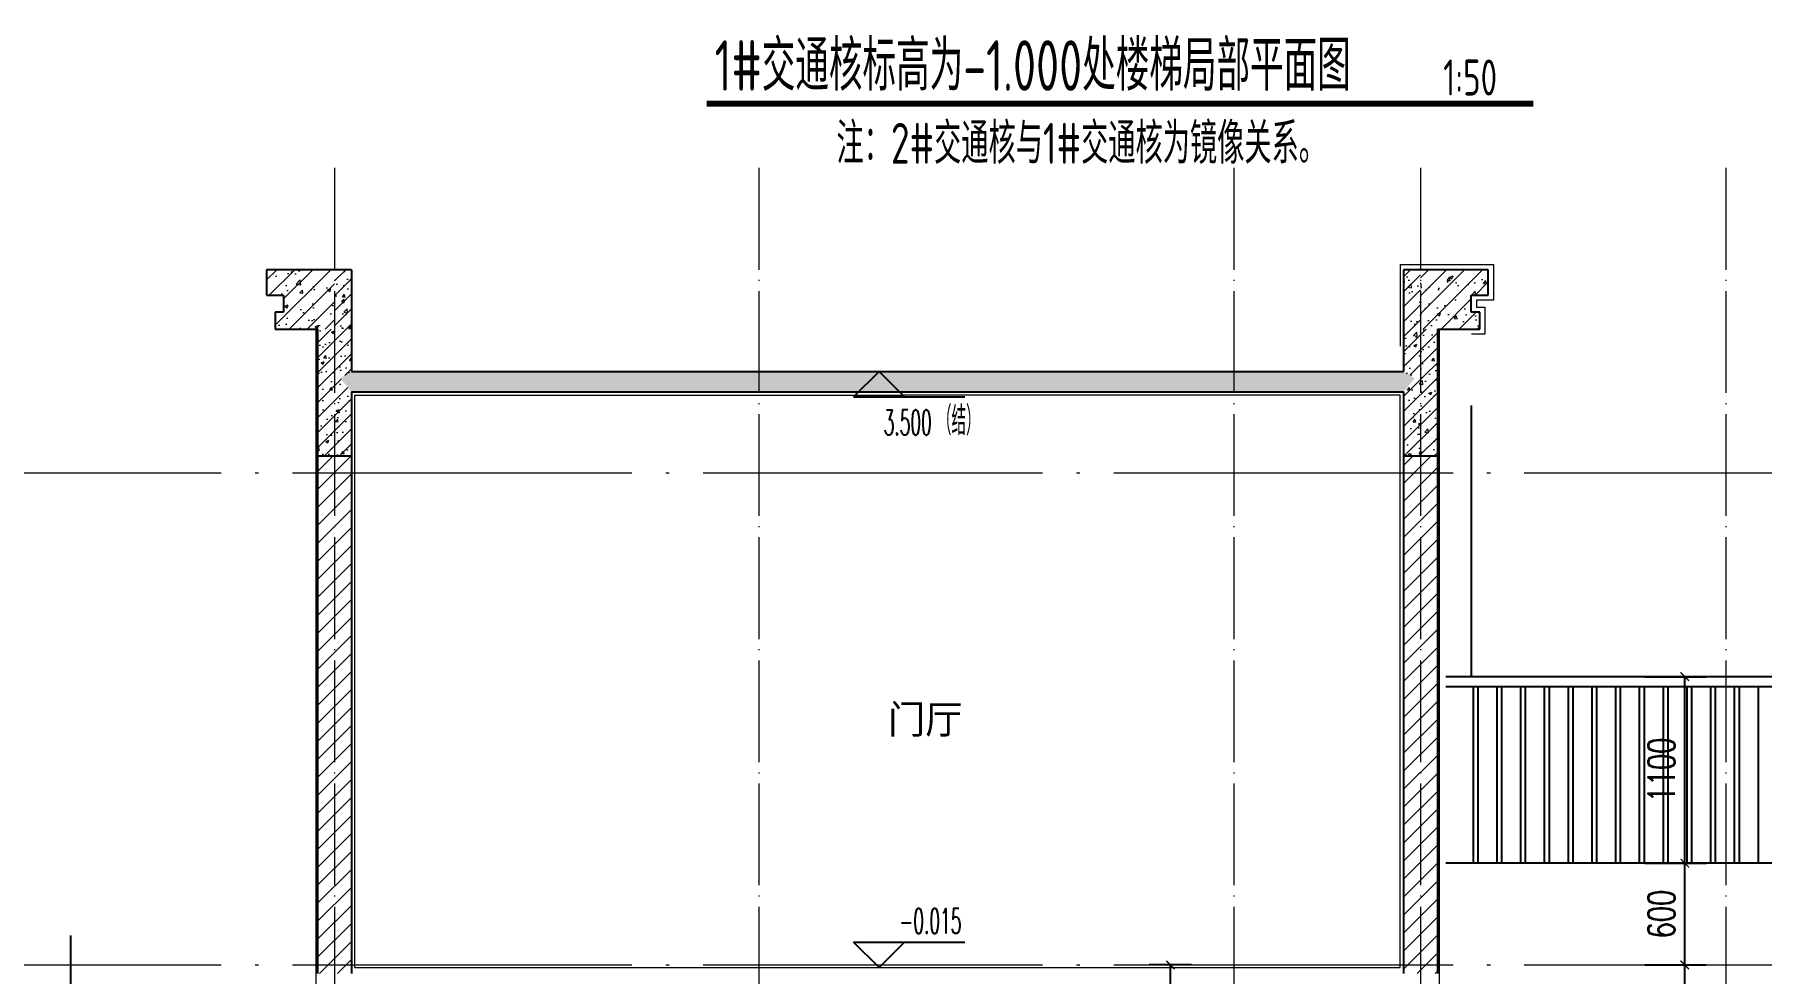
# Model space of a CAD drawing. Extents: x -1307975 to -76406, y -96289 to 379359.
# Drawn here: x -628788 to -618610, y 356718 to 362255 of the extents above; entities that cross this region are included whole.
import ezdxf

# ---------------------------------------------------------------- set-up
doc = ezdxf.new("R2010")
doc.units = 0
doc.header["$LTSCALE"] = 1000
doc.linetypes.add('DOTE', pattern=[2.42, 2, -0.2, 0.02, -0.2])
doc.layers.get('0').update_dxf_attribs({"linetype": 'CONTINUOUS'})
doc.layers.get('DEFPOINTS').update_dxf_attribs({"linetype": 'CONTINUOUS'})
for name, color, linetype in [('DIM_ELEV', 3, 'CONTINUOUS'), ('DIM_SYMB', 3, 'CONTINUOUS'), ('PUB_TEXT', 2, 'CONTINUOUS'), ('Stair-栏杆', 142, 'CONTINUOUS'), ('WALL', 5, 'CONTINUOUS'), ('尺寸标注', 86, 'CONTINUOUS'), ('看线', 251, 'CONTINUOUS')]:
    doc.layers.add(name, color=color, linetype=linetype)
for name, color, linetype, lineweight in [('DOTE', 19, 'DOTE', 9), ('PUB_HATCH', 8, 'CONTINUOUS', 9), ('内粉刷', 37, 'CONTINUOUS', 9)]:
    doc.layers.add(name, color=color, linetype=linetype, lineweight=lineweight)
doc.styles.add('_TCH_DIM', font='SIMPLEX.shx', dxfattribs={"width": 0.7, "bigfont": 'GBCBIG.shx'})
doc.styles.add('_TCH_DIM_T3', font='SIMPLEX', dxfattribs={"width": 0.705882, "bigfont": 'GBCBIG'})
doc.styles.add('TSSD_REIN', font='tssdeng.shx', dxfattribs={"width": 0.7, "height": 300, "bigfont": 'tssdchn.shx'})
doc.dimstyles.new('_TCH_ARCH&&50', dxfattribs={"dimtxt": 157.5, "dimasz": 50, "dimexe": 125, "dimexo": 150, "dimgap": 58.75, "dimtad": 1, "dimdec": 0, "dimzin": 0, "dimdsep": 46, "dimtxsty": '_TCH_DIM_T3', "dimblk": 'ARCHTICK', "dimcen": 0.09, "dimclrt": 7, "dimazin": 0, "dimtfac": 1, "dimtdec": 0, "dimtix": 1, "dimtmove": 2, "dimatfit": 3, "dimldrblk": 'ARCHTICK', "dimfxl": 1, "dimtolj": 1, "dimtzin": 0, "dimarcsym": 0})
pattern_1 = [(45, (-1035007.906, 393130.27), (-53.03303, 53.03303), [])]
pattern_2 = [(45, (-1035007.906, 393076.42), (-53.033009, 53.033009), []), (50, (-1035007.9, 393076.42), (215.178055, -18.82564), [22.5, -247.5]), (355, (-1035007.9, 393076.42), (-41.6254, 225.65764), [18, -198]), (100.4514, (-1034989.97, 393074.85), (173.55281, 206.83186), [19.12206, -210.34263]), (46.1842, (-1035007.9, 393136.42), (320.17231, -49.6557), [33.75, -371.25]), (96.6356, (-1034981.22, 393132.28), (280.3988, 292.23536), [28.68309, -315.5139]), (351.1842, (-1035007.9, 393136.42), (280.39858, 292.23558), [27, -297]), (21, (-1034977.9, 393121.42), (179.072116, -120.78567), [22.5, -247.5]), (326, (-1034977.9, 393121.42), (72.9946, 217.54501), [18, -198]), (71.4514, (-1034962.98, 393111.35), (252.06679, 96.75915), [19.12206, -210.34263]), (37.5, (-1035007.906, 393076.42), (3.647957, 99.868156), [0, -195.6, 0, -201, 0, -198.75]), (7.5, (-1035007.91, 393076.42), (78.92086, 118.323514), [0, -114.6, 0, -191.1, 0, -75.75]), (327.5, (-1035074.806, 393076.42), (160.146731, -6.766462), [0, -75, 0, -234, 0, -310.5]), (317.5, (-1035104.8, 393076.42), (174.95585, 30.031495), [0, -97.5, 0, -155.4, 0, -220.5])]
pattern_3 = [(45, (-1035007.906, 393076.42), (-44.194174, 44.194174), []), (50, (-1035007.9, 393076.42), (179.315046, -15.688034), [18.75, -206.25]), (355, (-1035007.9, 393076.42), (-34.68783, 188.04803), [15, -165]), (100.4514, (-1034992.96, 393075.11), (144.627345, 172.359886), [15.93505, -175.28553]), (46.1842, (-1035007.9, 393126.42), (266.81026, -41.37975), [28.125, -309.375]), (96.6356, (-1034985.67, 393122.97), (233.66568, 243.52947), [23.90257, -262.92825]), (351.1842, (-1035007.9, 393126.42), (233.66549, 243.52965), [22.5, -247.5]), (21, (-1034982.9, 393113.92), (149.226763, -100.654723), [18.75, -206.25]), (326, (-1034982.9, 393113.92), (60.82883, 181.28751), [15, -165]), (71.4514, (-1034970.47, 393105.53), (210.05566, 80.632624), [15.93505, -175.28553]), (37.5, (-1035007.906, 393076.42), (3.039964, 83.223463), [0, -163, 0, -167.5, 0, -165.625]), (7.5, (-1035007.91, 393076.42), (65.767384, 98.602928), [0, -95.5, 0, -159.25, 0, -63.125]), (327.5, (-1035063.656, 393076.42), (133.455609, -5.638718), [0, -62.5, 0, -195, 0, -258.75]), (317.5, (-1035088.66, 393076.42), (145.796542, 25.026246), [0, -81.25, 0, -129.5, 0, -183.75])]

# ---------------------------------------------------------------- blocks, each defined once
blk = doc.blocks.new('_ArchTick')
at = {"color": 0, "linetype": 'ByBlock', "const_width": 0.15}
blk.add_lwpolyline([(-0.5, -0.5), (0.5, 0.5)], dxfattribs=at)
blk = doc.blocks.new('*D833')
at = {"layer": 'DEFPOINTS', "color": 0, "transparency": 16777216}
for p in [(-619448, 358468), (-619062, 358468), (-619448, 357368)]:
    blk.add_point(p, dxfattribs=at)
at = {"layer": '尺寸标注', "color": 0, "lineweight": -2, "transparency": 16777216}
for p, q in [((-619298, 358468), (-618937, 358468)), ((-619062, 357368), (-619062, 358468)), ((-619298, 357368), (-618937, 357368))]:
    blk.add_line(p, q, dxfattribs=at)
at = {"layer": '尺寸标注', "color": 0, "lineweight": -2, "transparency": 16777216, "xscale": 50, "yscale": 50, "zscale": 50}
for p, rotation in [((-619062, 358468), 90), ((-619062, 357368), 270)]:
    blk.add_blockref('_ArchTick', p, dxfattribs=dict(at, rotation=rotation))
at = {"layer": '尺寸标注', "color": 7, "transparency": 16777216, "insert": (-619200, 357918), "char_height": 157.5, "attachment_point": 5, "rotation": 90, "style": '_TCH_DIM_T3'}
blk.add_mtext('\\A1;1100', dxfattribs=at)
blk = doc.blocks.new('*D834')
at = {"layer": 'DEFPOINTS', "color": 0, "transparency": 16777216}
for p in [(-619448, 357368), (-619062, 357368), (-619448, 356768)]:
    blk.add_point(p, dxfattribs=at)
at = {"layer": '尺寸标注', "color": 0, "lineweight": -2, "transparency": 16777216}
for p, q in [((-619298, 357368), (-618937, 357368)), ((-619062, 356768), (-619062, 357368)), ((-619298, 356768), (-618937, 356768))]:
    blk.add_line(p, q, dxfattribs=at)
at = {"layer": '尺寸标注', "color": 0, "lineweight": -2, "transparency": 16777216, "xscale": 50, "yscale": 50, "zscale": 50}
for p, rotation in [((-619062, 357368), 90), ((-619062, 356768), 270)]:
    blk.add_blockref('_ArchTick', p, dxfattribs=dict(at, rotation=rotation))
at = {"layer": '尺寸标注', "color": 7, "transparency": 16777216, "insert": (-619200, 357068), "char_height": 157.5, "attachment_point": 5, "rotation": 90, "style": '_TCH_DIM_T3'}
blk.add_mtext('\\A1;600', dxfattribs=at)
blk = doc.blocks.new('*D862')
at = {"layer": 'DEFPOINTS', "color": 0, "transparency": 16777216}
for p in [(-619448, 356768), (-619062, 356768), (-619448, 353618)]:
    blk.add_point(p, dxfattribs=at)
at = {"layer": '尺寸标注', "color": 0, "lineweight": -2, "transparency": 16777216}
for p, q in [((-619298, 356768), (-618937, 356768)), ((-619062, 353618), (-619062, 356768)), ((-619298, 353618), (-618937, 353618))]:
    blk.add_line(p, q, dxfattribs=at)
at = {"layer": '尺寸标注', "color": 0, "lineweight": -2, "transparency": 16777216, "xscale": 50, "yscale": 50, "zscale": 50}
for p, rotation in [((-619062, 356768), 90), ((-619062, 353618), 270)]:
    blk.add_blockref('_ArchTick', p, dxfattribs=dict(at, rotation=rotation))
at = {"layer": '尺寸标注', "color": 7, "transparency": 16777216, "insert": (-619200, 355902), "char_height": 157.5, "attachment_point": 5, "rotation": 90, "style": '_TCH_DIM_T3'}
blk.add_mtext('\\A1;175X18=3150', dxfattribs=at)
blk = doc.blocks.new('*D864')
at = {"layer": 'DEFPOINTS', "color": 0, "transparency": 16777216}
for p in [(-622093, 356768), (-621820, 356768), (-621820, 355748)]:
    blk.add_point(p, dxfattribs=at)
at = {"layer": '尺寸标注', "color": 0, "lineweight": -2, "transparency": 16777216}
for p, q in [((-621970, 356768), (-622218, 356768)), ((-622093, 355748), (-622093, 356768)), ((-621970, 355748), (-622218, 355748))]:
    blk.add_line(p, q, dxfattribs=at)
at = {"layer": '尺寸标注', "color": 0, "lineweight": -2, "transparency": 16777216, "xscale": 50, "yscale": 50, "zscale": 50}
for p, rotation in [((-622093, 356768), 90), ((-622093, 355748), 270)]:
    blk.add_blockref('_ArchTick', p, dxfattribs=dict(at, rotation=rotation))
at = {"layer": '尺寸标注', "color": 7, "transparency": 16777216, "insert": (-622231, 356258), "char_height": 157.5, "attachment_point": 5, "rotation": 90, "style": '_TCH_DIM_T3'}
blk.add_mtext('\\A1;1020', dxfattribs=at)

msp = doc.modelspace()

# ---------------------------------------------------------------- hatches: boundary and pattern name
at = {"layer": 'PUB_HATCH'}
h = msp.add_hatch(dxfattribs=at)
h.set_pattern_fill('钢筋混凝土', color=256, scale=30, style=0)
h.set_pattern_definition(pattern_2)
h.paths.add_polyline_path([(-627420.19, 360867.68), (-627420.2, 360717.68), (-627320.16, 360717.68), (-627320.16, 360617.68), (-627370.17, 360617.68), (-627370.17, 360517.68), (-627020.16, 360517.67), (-627020.16, 360867.67)])
h = msp.add_hatch(dxfattribs=at)
h.set_pattern_fill('钢筋混凝土', color=256, scale=25, style=0)
h.set_pattern_definition(pattern_3)
h.paths.add_polyline_path([(-627020.16, 360867.67), (-627020.16, 360517.67), (-627120.14, 360517.67), (-627120.13, 360267.62), (-626986.79, 360227.63), (-626920.13, 360267.63), (-626920.16, 360867.68)])
h = msp.add_hatch(dxfattribs=at)
h.set_pattern_fill('钢筋混凝土', color=256, scale=25, style=0)
h.set_pattern_definition(pattern_3)
h.paths.add_polyline_path([(-620520.19, 360517.67), (-620620.18, 360517.67), (-620620.17, 360867.67), (-620720.17, 360867.68), (-620720.2, 360267.63), (-620653.53, 360227.63), (-620520.2, 360267.62)])
h = msp.add_hatch(dxfattribs=at)
h.set_pattern_fill('钢筋混凝土', color=256, scale=30, style=0)
h.set_pattern_definition(pattern_2)
h.paths.add_polyline_path([(-620220.14, 360867.68), (-620620.17, 360867.67), (-620620.18, 360517.67), (-620270.16, 360517.68), (-620270.17, 360617.68), (-620320.17, 360617.68), (-620320.18, 360717.68), (-620220.14, 360717.68)])
h = msp.add_hatch(dxfattribs=at)
h.set_pattern_fill('钢筋混凝土', color=256, scale=25, style=0)
h.set_pattern_definition(pattern_3)
h.paths.add_polyline_path([(-626986.79, 360227.63), (-627120.13, 360267.63), (-627120.12, 359767.63), (-626920.12, 359767.63), (-626920.12, 360147.63)])
h = msp.add_hatch(dxfattribs=at)
h.set_pattern_fill('钢筋混凝土', color=256, scale=30, style=0)
h.set_pattern_definition(pattern_2)
h.paths.add_polyline_path([(-626986.79, 360227.63), (-626920.12, 360147.63), (-620720.2, 360147.63), (-620653.53, 360227.63), (-620720.2, 360267.63), (-626920.13, 360267.63)])
h = msp.add_hatch(dxfattribs=at)
h.set_pattern_fill('钢筋混凝土', color=256, scale=25, style=0)
h.set_pattern_definition(pattern_3)
h.paths.add_polyline_path([(-620653.53, 360227.63), (-620720.2, 360147.63), (-620720.22, 359767.63), (-620520.22, 359767.63), (-620520.2, 360267.62)])
h = msp.add_hatch(dxfattribs=at)
h.set_pattern_fill('普通砖', color=256, scale=30, style=0)
h.set_pattern_definition(pattern_1)
h.paths.add_polyline_path([(-626920.14, 359767.63), (-627120.14, 359767.63), (-627120.15, 356717.83), (-626920.15, 356717.83)])
h = msp.add_hatch(dxfattribs=at)
h.set_pattern_fill('普通砖', color=256, scale=30, style=0)
h.set_pattern_definition(pattern_1)
h.paths.add_polyline_path([(-620520.22, 359767.63), (-620720.22, 359767.63), (-620720.21, 356717.83), (-620520.21, 356717.83)])

# ---------------------------------------------------------------- linework, layer by layer
at = {"layer": 'DIM_ELEV', "color": 3}
for p, q in [((-623810.54, 360267.63), (-623960.54, 360117.63)), ((-623810.54, 360267.63), (-623660.54, 360117.63)), ((-623960.54, 360117.63), (-623304.54, 360117.63))]:
    msp.add_line(p, q, dxfattribs=at)
at = {"layer": 'DIM_ELEV', "color": 6}
for p, q in [((-623810.55, 356752.63), (-623960.55, 356902.63)), ((-623960.55, 356902.63), (-623304.55, 356902.63)), ((-623810.55, 356752.63), (-623660.55, 356902.63))]:
    msp.add_line(p, q, dxfattribs=at)
at = {"layer": 'DIM_SYMB', "const_width": 35}
msp.add_lwpolyline([(-624826.28, 361846.5), (-619955.49, 361846.5)], dxfattribs=at)
at = {"layer": 'DIM_SYMB'}
msp.add_lwpolyline([(-628576.75, 356941.97), (-628576.75, 354101.68), (-628471.75, 354063.46), (-628681.75, 354026.44), (-628576.75, 353989.18), (-628576.75, 351148.89)], dxfattribs=at)
at = {"layer": 'DOTE', "linetype": 'DOTE', "ltscale": 0.3}
for p, q in [((-627020.15, 361467.66), (-627020.15, 351053.53)), ((-624520.15, 361467.66), (-624520.15, 351054.11)), ((-621720.21, 361467.66), (-621720.21, 351053.53)), ((-620620.21, 361467.66), (-620620.21, 351053.53)), ((-618820.21, 361467.66), (-618820.21, 351053.53))]:
    msp.add_line(p, q, dxfattribs=at)
at = {"layer": 'DOTE', "linetype": 'DOTE'}
for p, q in [((-613167.97, 359667.63), (-628894.75, 359667.63)), ((-613167.97, 356767.63), (-628894.75, 356767.63))]:
    msp.add_line(p, q, dxfattribs=at)
at = {"layer": 'PUB_HATCH', "color": 215, "true_color": 0xa953a0}
for points in [[(-627129.78, 360517.68), (-627130.15, 360057.67), (-627130.15, 360057.67), (-627130.15, 356617.67)], [(-620510.56, 360517.68), (-620510.18, 360057.67), (-620510.18, 360057.67), (-620510.23, 356167.29)]]:
    msp.add_lwpolyline(points, dxfattribs=at)
at = {"layer": 'Stair-栏杆'}
for p, q in [((-615800.21, 358467.63), (-620470.19, 358467.63)), ((-615800.21, 358407.63), (-620470.19, 358407.63))]:
    msp.add_line(p, q, dxfattribs=at)
for points in [[(-620310.21, 358407.63), (-620310.21, 357367.63)], [(-620280.21, 357367.63), (-620280.21, 358407.63)], [(-620170.21, 358407.63), (-620170.21, 357367.63)], [(-620140.21, 357367.63), (-620140.21, 358407.63)], [(-620030.21, 358407.63), (-620030.21, 357367.63)], [(-620000.21, 357367.63), (-620000.21, 358407.63)], [(-619890.21, 358407.63), (-619890.21, 357367.63)], [(-619860.21, 357367.63), (-619860.21, 358407.63)], [(-619750.21, 358407.63), (-619750.21, 357367.63)], [(-619720.21, 357367.63), (-619720.21, 358407.63)], [(-619610.21, 358407.63), (-619610.21, 357367.63)], [(-619580.21, 357367.63), (-619580.21, 358407.63)], [(-619470.21, 358407.63), (-619470.21, 357367.63)], [(-619440.21, 357367.63), (-619440.21, 358407.63)], [(-619330.21, 358407.63), (-619330.21, 357367.63)], [(-619300.21, 357367.63), (-619300.21, 358407.63)], [(-619190.21, 358407.63), (-619190.21, 357367.63)], [(-619160.21, 357367.63), (-619160.21, 358407.63)], [(-619050.21, 358407.63), (-619050.21, 357367.63)], [(-619020.21, 357367.63), (-619020.21, 358407.63)], [(-618910.21, 358407.63), (-618910.21, 357367.63)], [(-618880.21, 357367.63), (-618880.21, 358407.63)], [(-618770.21, 358407.63), (-618770.21, 357367.63)], [(-618740.21, 357367.63), (-618740.21, 358407.63)], [(-618630.21, 358407.63), (-618630.21, 357367.63)]]:
    msp.add_lwpolyline(points, dxfattribs=at)
at = {"layer": 'WALL'}
for p, q in [((-627420.19, 360867.68), (-627420.2, 360717.68)), ((-627020.16, 360867.67), (-627420.19, 360867.68)), ((-626920.16, 360867.68), (-627020.16, 360867.67)), ((-626920.16, 360867.68), (-626920.13, 360267.63)), ((-620720.17, 360867.68), (-620720.2, 360267.63)), ((-620620.17, 360867.67), (-620720.17, 360867.68)), ((-620220.14, 360867.68), (-620620.17, 360867.67)), ((-620220.14, 360717.68), (-620220.14, 360867.68)), ((-627420.2, 360717.68), (-627320.16, 360717.68)), ((-627320.16, 360717.68), (-627320.16, 360617.68)), ((-620320.17, 360617.68), (-620320.18, 360717.68)), ((-620320.18, 360717.68), (-620220.14, 360717.68)), ((-627320.16, 360617.68), (-627370.17, 360617.68)), ((-627370.17, 360617.68), (-627370.17, 360517.68)), ((-620270.17, 360617.68), (-620320.17, 360617.68)), ((-620270.16, 360517.68), (-620270.17, 360617.68)), ((-627370.17, 360517.68), (-627120.14, 360517.67)), ((-627120.14, 360517.67), (-627120.13, 360267.62)), ((-620520.19, 360517.67), (-620520.2, 360267.62)), ((-620520.19, 360517.67), (-620270.16, 360517.68)), ((-627120.13, 360267.63), (-627120.12, 359767.63)), ((-626920.13, 360267.63), (-620720.2, 360267.63)), ((-620520.2, 360267.62), (-620520.22, 359767.63)), ((-626920.12, 360147.63), (-620720.2, 360147.63)), ((-626920.12, 360147.63), (-626920.12, 359767.63)), ((-620720.2, 360147.63), (-620720.22, 359767.63)), ((-627120.14, 359767.63), (-627120.15, 356717.83)), ((-627120.12, 359767.63), (-627120.14, 359767.63)), ((-626920.12, 359767.63), (-627120.12, 359767.63)), ((-626920.14, 359767.63), (-626920.15, 356717.83)), ((-620720.22, 359767.63), (-620720.21, 356717.83)), ((-620520.22, 359767.63), (-620720.22, 359767.63)), ((-620520.22, 359767.63), (-620520.21, 356717.83))]:
    msp.add_line(p, q, dxfattribs=at)
at = {"layer": '内粉刷'}
for p, q in [((-620740.17, 360897.67), (-620740.17, 360417.63)), ((-626900.14, 356752.62), (-620740.22, 356752.63))]:
    msp.add_line(p, q, dxfattribs=at)
for points in [[(-620740.19, 360897.67), (-620190.17, 360897.69), (-620190.13, 360687.69), (-620290.18, 360687.69), (-620290.18, 360647.68), (-620240.16, 360647.68), (-620240.16, 360487.68), (-620319.73, 360487.68)], [(-626900.14, 356752.62), (-626900.15, 360127.63), (-623670.21, 360127.63)], [(-620740.22, 356752.63), (-620740.22, 360127.63), (-623670.21, 360127.63)]]:
    msp.add_lwpolyline(points, dxfattribs=at)
at = {"layer": '看线', "color": 252}
msp.add_line((-620320.16, 360067.67), (-620320.16, 358467.63), dxfattribs=at)
at = {"layer": '看线', "color": 32}
msp.add_line((-615800.21, 357367.63), (-620470.19, 357367.84), dxfattribs=at)

# ---------------------------------------------------------------- texts
at = {"layer": 'DIM_ELEV', "color": 7, "style": '_TCH_DIM'}
for s, height, width, p in [('3.500', 148.75, 0.494118, (-623783.65, 359892.58)), ('（结）', 168.794, 0.7, (-623468.65, 359892.58))]:
    msp.add_text(s, height=height, dxfattribs=dict(at, width=width)).set_placement(p)
at = {"layer": 'PUB_TEXT', "style": 'TSSD_REIN', "width": 0.7}
for s, height, p in [('1#交通核标高为-1.000处楼梯局部平面图', 297.5, (-624779.83, 361922.86)), ('1:50', 212.5, (-620485.95, 361894.85))]:
    msp.add_text(s, height=height, dxfattribs=at).set_placement(p)
at = {"layer": 'PUB_TEXT', "color": 1, "style": 'TSSD_REIN', "width": 0.7}
msp.add_text('注：2#交通核与1#交通核为镜像关系。', height=241.1348, dxfattribs=at).set_placement((-624061.87, 361492.27))
at = {"layer": 'PUB_TEXT'}
msp.add_text('门厅', height=168.794, dxfattribs=at).set_placement((-623758.36, 358131.98))
at = {"layer": 'PUB_TEXT', "color": 6, "style": '_TCH_DIM', "width": 0.494118}
msp.add_text('-0.015', height=148.75, dxfattribs=at).set_placement((-623690.55, 356952.68))

# ---------------------------------------------------------------- dimensions: what is measured, and where the dimension line sits
at = {"layer": '尺寸标注', "color": 106}
for p1, p2, distance, picture, middle in [((-619448.27, 357367.62), (-619448.27, 358467.63), -385.85, '*D833', (-619199.92, 357917.62)), ((-619448.27, 356767.63), (-619448.27, 357367.62), -385.85, '*D834', (-619199.92, 357067.62)), ((-621820.21, 355747.63), (-621820.21, 356767.63), 273.03, '*D864', (-622230.75, 356257.63))]:
    dim = msp.add_aligned_dim(p1=p1, p2=p2, distance=distance, dimstyle='_TCH_ARCH&&50', dxfattribs=at)
    dim.commit()
    dim.dimension.update_dxf_attribs({"geometry": picture, "text_midpoint": middle})
dim = msp.add_linear_dim(base=(-619062.42, 356767.63), p1=(-619448.27, 353617.63), p2=(-619448.27, 356767.63), angle=90, text='175X18=3150', dimstyle='_TCH_ARCH&&50', dxfattribs=at)
dim.commit()
dim.dimension.update_dxf_attribs({"geometry": '*D862', "text_midpoint": (-619199.92, 355901.89), "dimtype": 161})

doc.saveas('drawing.dxf')
